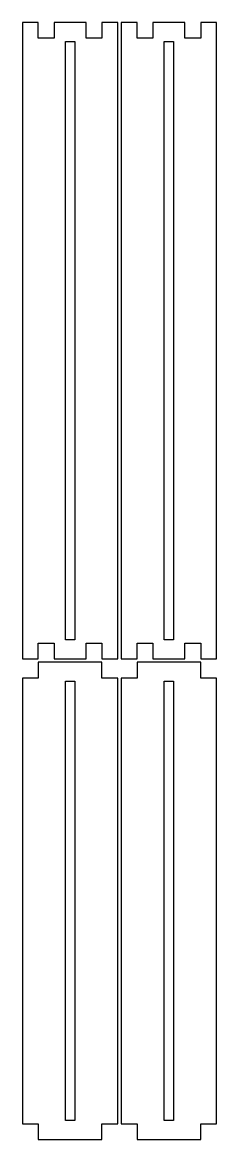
# Model space of a CAD drawing. Header units: metres. Extents: x 1 to 62, y 0 to 351.
import ezdxf

# ---------------------------------------------------------------- set-up
doc = ezdxf.new("R2010")
doc.units = ezdxf.units.M

msp = doc.modelspace()

# ---------------------------------------------------------------- linework, layer by layer
for p, q in [((6, 351), (1, 351)), ((1, 351), (1, 151)), ((6, 346), (6, 351)), ((21, 351), (11, 351)), ((11, 351), (11, 346)), ((21, 346), (21, 351)), ((31, 351), (26, 351)), ((26, 351), (26, 346)), ((31, 151), (31, 351)), ((37, 351), (32, 351)), ((32, 351), (32, 151)), ((37, 346), (37, 351)), ((52, 351), (42, 351)), ((42, 351), (42, 346)), ((52, 346), (52, 351)), ((62, 351), (57, 351)), ((57, 351), (57, 346)), ((62, 151), (62, 351)), ((11, 346), (6, 346)), ((14.5, 157), (14.5, 345)), ((14.5, 345), (17.5, 345)), ((17.5, 345), (17.5, 157)), ((26, 346), (21, 346)), ((42, 346), (37, 346)), ((45.5, 157), (45.5, 345)), ((45.5, 345), (48.5, 345)), ((48.5, 345), (48.5, 157)), ((57, 346), (52, 346)), ((6, 156), (11, 156)), ((6, 151), (6, 156)), ((11, 156), (11, 151)), ((17.5, 157), (14.5, 157)), ((21, 151), (21, 156)), ((21, 156), (26, 156)), ((26, 156), (26, 151)), ((37, 156), (42, 156)), ((37, 151), (37, 156)), ((42, 156), (42, 151)), ((48.5, 157), (45.5, 157)), ((52, 151), (52, 156)), ((52, 156), (57, 156)), ((57, 156), (57, 151)), ((1, 151), (6, 151)), ((11, 151), (21, 151)), ((26, 151), (31, 151)), ((32, 151), (37, 151)), ((42, 151), (52, 151)), ((57, 151), (62, 151)), ((26, 150), (6, 150)), ((6, 150), (6, 145)), ((26, 145), (26, 150)), ((57, 150), (37, 150)), ((37, 150), (37, 145)), ((57, 145), (57, 150)), ((6, 145), (1, 145)), ((1, 145), (1, 5)), ((14.5, 6), (14.5, 144)), ((14.5, 144), (17.5, 144)), ((17.5, 144), (17.5, 6)), ((31, 145), (26, 145)), ((31, 5), (31, 145)), ((37, 145), (32, 145)), ((32, 145), (32, 5)), ((45.5, 6), (45.5, 144)), ((45.5, 144), (48.5, 144)), ((48.5, 144), (48.5, 6)), ((62, 145), (57, 145)), ((62, 5), (62, 145)), ((1, 5), (6, 5)), ((6, 5), (6, 0)), ((17.5, 6), (14.5, 6)), ((26, 5), (31, 5)), ((26, 0), (26, 5)), ((32, 5), (37, 5)), ((37, 5), (37, 0)), ((48.5, 6), (45.5, 6)), ((57, 5), (62, 5)), ((57, 0), (57, 5)), ((6, 0), (26, 0)), ((37, 0), (57, 0))]:
    msp.add_line(p, q)

doc.saveas('drawing.dxf')
